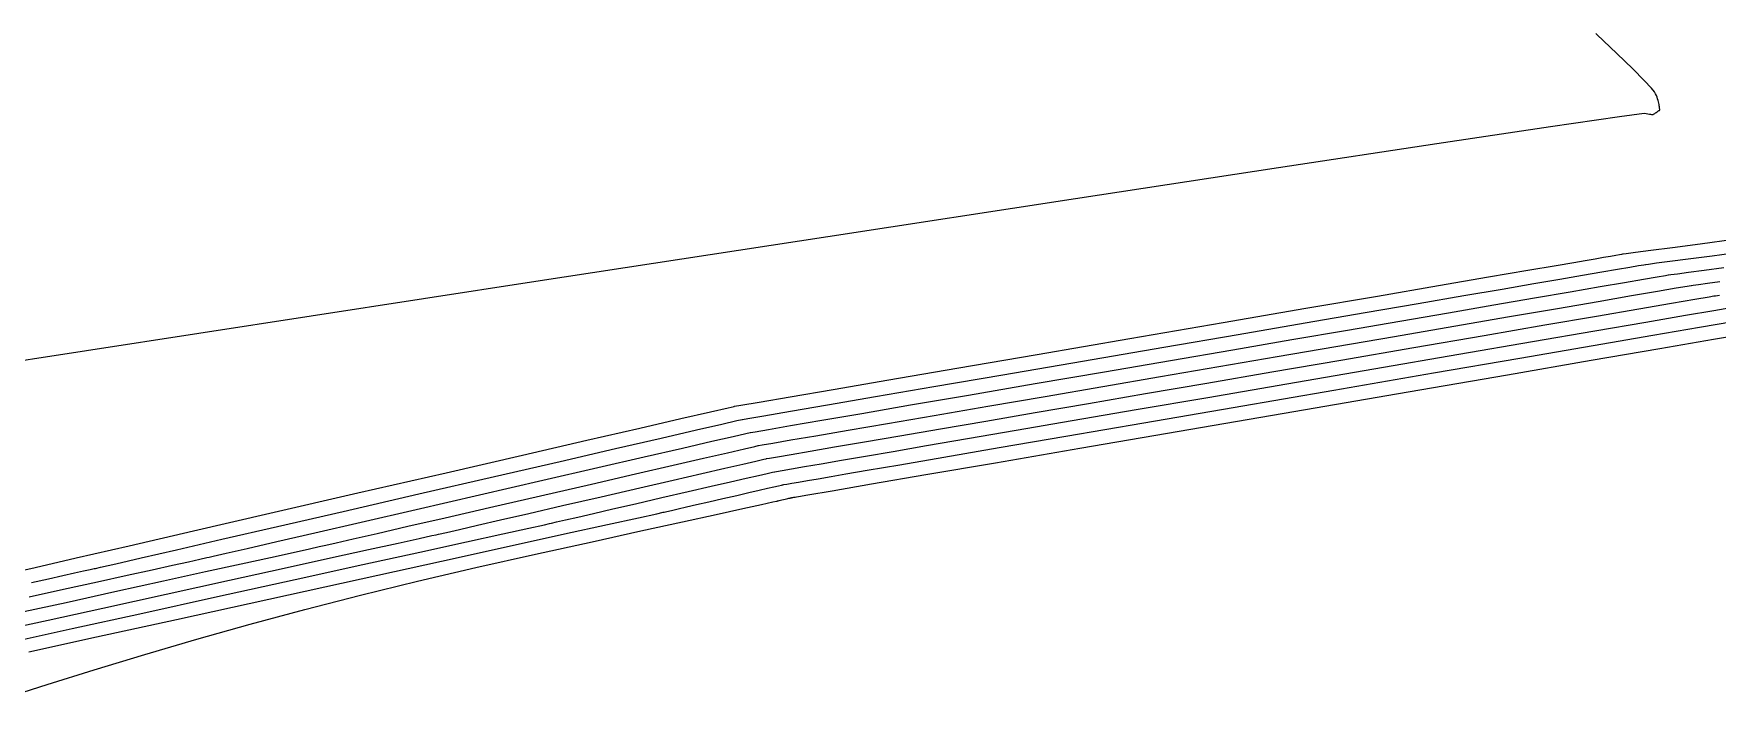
# Model space of a CAD drawing. Header units: metres. Extents: x 729358 to 732680, y 1423022 to 1426117.
# Drawn here: x 730966.7 to 731027.3, y 1425684.8 to 1425708.7 of the extents above; entities that cross this region are included whole.
import ezdxf

# ---------------------------------------------------------------- set-up
doc = ezdxf.new("R2010")
doc.units = ezdxf.units.M
doc.header["$MEASUREMENT"] = 0
doc.layers.add('CONTOUR', color=59, linetype='Continuous')
doc.layers.add('INDEX-CON', color=252, linetype='Continuous')

# ---------------------------------------------------------------- blocks, each defined once
blk = doc.blocks.new('ct 50 rai')
at = {"layer": 'CONTOUR', "flags": 128}
for points in [[(-35.951, -92.172), (-33.899, -91.721), (-31.474, -91.187), (-28.676, -90.571), (-25.879, -89.955), (-23.454, -89.422), (-21.402, -88.97), (-19.723, -88.601), (-18.417, -88.313), (-17.483, -88.108), (-16.923, -87.985), (-16.736, -87.944), (-16.672, -87.929), (-16.482, -87.885), (-16.166, -87.812), (-15.724, -87.71), (-15.155, -87.579), (-14.461, -87.42), (-13.641, -87.23), (-12.694, -87.012), (-11.748, -86.794), (-10.927, -86.605), (-10.233, -86.445), (-9.665, -86.314), (-9.222, -86.213), (-8.906, -86.14), (-8.716, -86.096), (-8.652, -86.081), (-8.651, -86.081), (-8.649, -86.081), (-8.648, -86.08), (-8.646, -86.08), (-8.645, -86.08), (-8.643, -86.079), (-8.641, -86.079), (-8.639, -86.079), (-8.571, -86.067), (-8.371, -86.033), (-8.037, -85.975), (-7.571, -85.895), (-6.973, -85.793), (-6.242, -85.667), (-5.379, -85.519), (-4.383, -85.348), (-3.183, -85.142), (-1.709, -84.889), (0.04, -84.589), (2.064, -84.241), (4.363, -83.846), (6.936, -83.404), (9.784, -82.914), (12.907, -82.377), (15.963, -81.852), (18.612, -81.396), (20.854, -81.011), (22.688, -80.695), (24.114, -80.45), (25.134, -80.275), (25.746, -80.17)], [(-35.639, -91.113), (-34.122, -90.779), (-32.372, -90.394), (-30.622, -90.009), (-29.106, -89.675), (-27.822, -89.393), (-26.771, -89.161), (-25.954, -88.982), (-25.369, -88.853), (-25.018, -88.776), (-24.9, -88.75), (-24.776, -88.721), (-24.407, -88.636), (-23.795, -88.495), (-22.938, -88.298), (-21.837, -88.044), (-20.491, -87.734), (-18.901, -87.368), (-17.067, -86.945), (-15.232, -86.522), (-13.642, -86.156), (-12.296, -85.846), (-11.195, -85.592), (-10.338, -85.395), (-9.725, -85.254), (-9.356, -85.169), (-9.232, -85.14), (-9.23, -85.14), (-9.227, -85.139), (-9.226, -85.139), (-9.224, -85.139), (-9.222, -85.138), (-9.22, -85.138), (-9.219, -85.138), (-9.218, -85.137), (-9.088, -85.115), (-8.701, -85.049), (-8.057, -84.938), (-7.155, -84.783), (-5.997, -84.585), (-4.581, -84.342), (-2.908, -84.055), (-0.978, -83.724), (1.086, -83.37), (3.158, -83.014), (5.239, -82.657), (7.33, -82.298), (9.429, -81.937), (11.538, -81.575), (13.656, -81.211), (15.782, -80.845), (17.781, -80.501), (19.512, -80.204), (20.978, -79.952), (22.178, -79.745), (23.111, -79.585), (23.778, -79.47), (24.179, -79.401), (24.314, -79.378), (24.316, -79.378), (24.317, -79.378), (24.319, -79.377), (24.32, -79.377), (24.322, -79.377), (24.323, -79.377), (24.325, -79.376), (24.326, -79.376), (24.391, -79.367), (24.584, -79.342), (24.904, -79.3), (25.352, -79.241)]]:
    blk.add_lwpolyline(points, dxfattribs=at)
at = {"layer": 'CONTOUR'}
for points in [[(-35.366, -90.062), (-34.757, -89.928), (-34.242, -89.815), (-33.82, -89.722), (-33.491, -89.65), (-33.255, -89.598), (-33.113, -89.567), (-33.063, -89.556), (-32.88, -89.513), (-32.333, -89.388), (-31.424, -89.178), (-30.152, -88.885), (-28.518, -88.509), (-26.521, -88.049), (-24.161, -87.505), (-21.439, -86.878), (-18.717, -86.251), (-16.357, -85.707), (-14.36, -85.247), (-12.725, -84.87), (-11.453, -84.577), (-10.543, -84.368), (-9.996, -84.242), (-9.812, -84.199), (-9.809, -84.199), (-9.806, -84.198), (-9.803, -84.198), (-9.801, -84.197), (-9.799, -84.197), (-9.798, -84.196), (-9.797, -84.196), (-9.796, -84.196), (-9.604, -84.163), (-9.031, -84.065), (-8.076, -83.901), (-6.739, -83.672), (-5.02, -83.377), (-2.919, -83.016), (-0.437, -82.59), (2.427, -82.099), (5.354, -81.597), (8.025, -81.139), (10.438, -80.724), (12.596, -80.354), (14.496, -80.028), (16.14, -79.745), (17.527, -79.507), (18.658, -79.313), (19.598, -79.151), (20.413, -79.011), (21.103, -78.892), (21.668, -78.795), (22.108, -78.72), (22.423, -78.666), (22.613, -78.633), (22.678, -78.622), (22.68, -78.621), (22.682, -78.621), (22.684, -78.621), (22.686, -78.621), (22.687, -78.62), (22.689, -78.62), (22.689, -78.62), (22.69, -78.62), (22.786, -78.607), (23.072, -78.57), (23.547, -78.507), (24.213, -78.42), (25.069, -78.308), (26.114, -78.17)], [(-36.262, -94.197), (-34.799, -93.738), (-33.111, -93.209), (-31.287, -92.651), (-29.418, -92.103), (-27.502, -91.566), (-25.541, -91.04), (-23.535, -90.525), (-21.482, -90.02), (-19.384, -89.527), (-17.24, -89.045), (-15.208, -88.598), (-13.448, -88.21), (-11.958, -87.883), (-10.739, -87.614), (-9.791, -87.406), (-9.114, -87.257), (-8.707, -87.167), (-8.572, -87.137), (-8.568, -87.136), (-8.556, -87.134), (-8.537, -87.129), (-8.509, -87.123), (-8.474, -87.115), (-8.431, -87.105), (-8.38, -87.093), (-8.322, -87.08), (-8.263, -87.066), (-8.213, -87.055), (-8.17, -87.045), (-8.134, -87.037), (-8.107, -87.03), (-8.087, -87.026), (-8.076, -87.023), (-8.072, -87.022), (-8.072, -87.022), (-8.071, -87.022), (-8.07, -87.022), (-8.069, -87.022), (-8.067, -87.021), (-8.066, -87.021), (-8.064, -87.021), (-8.061, -87.02), (-8.055, -87.019), (-8.04, -87.016), (-8.018, -87.013), (-7.988, -87.007), (-7.95, -87.001), (-7.904, -86.993), (-7.85, -86.984), (-7.788, -86.973), (-7.452, -86.915), (-6.576, -86.765), (-5.159, -86.521), (-3.202, -86.184), (-0.704, -85.755), (2.334, -85.233), (5.912, -84.617), (10.031, -83.909), (14.145, -83.202), (17.711, -82.589), (20.729, -82.07), (23.198, -81.645), (25.118, -81.315), (26.489, -81.079)], [(-41.484, -82.962), (-29.35, -81.091), (-17.235, -79.227), (-6.725, -77.613), (2.179, -76.25), (9.479, -75.136), (15.173, -74.273), (19.263, -73.66), (21.748, -73.297), (22.627, -73.185), (22.7, -73.196), (22.762, -73.207), (22.815, -73.215), (22.859, -73.222), (22.893, -73.228), (22.917, -73.232), (22.932, -73.234), (22.937, -73.235), (22.939, -73.233), (22.945, -73.229), (22.955, -73.223), (22.969, -73.213), (22.987, -73.202), (23.009, -73.187), (23.035, -73.17), (23.065, -73.151), (23.095, -73.131), (23.121, -73.114), (23.143, -73.1), (23.161, -73.088), (23.175, -73.079), (23.185, -73.072), (23.191, -73.068), (23.193, -73.066), (23.192, -73.063), (23.191, -73.054), (23.189, -73.039), (23.186, -73.018), (23.183, -72.991), (23.178, -72.958), (23.173, -72.919), (23.167, -72.874), (23.159, -72.825), (23.147, -72.774), (23.132, -72.72), (23.113, -72.664), (23.092, -72.605), (23.067, -72.544), (23.038, -72.48), (23.006, -72.414), (22.896, -72.278), (22.633, -72.003), (22.216, -71.59), (21.647, -71.039), (20.925, -70.349), (20.894, -70.32)]]:
    blk.add_lwpolyline(points, dxfattribs=at)
at = {"layer": 'INDEX-CON'}
for points in [[(-35.446, -90.575), (-34.22, -90.305), (-32.994, -90.036), (-31.931, -89.802), (-31.032, -89.604), (-30.296, -89.442), (-29.722, -89.316), (-29.312, -89.225), (-29.065, -89.171), (-28.982, -89.153), (-28.828, -89.117), (-28.37, -89.012), (-27.609, -88.837), (-26.545, -88.592), (-25.177, -88.276), (-23.506, -87.891), (-21.531, -87.436), (-19.253, -86.911), (-16.974, -86.387), (-15, -85.932), (-13.328, -85.546), (-11.96, -85.231), (-10.895, -84.986), (-10.134, -84.811), (-9.676, -84.705), (-9.522, -84.67), (-9.519, -84.669), (-9.517, -84.669), (-9.514, -84.668), (-9.512, -84.668), (-9.511, -84.668), (-9.509, -84.667), (-9.508, -84.667), (-9.507, -84.667), (-9.346, -84.639), (-8.866, -84.557), (-8.066, -84.42), (-6.947, -84.227), (-5.508, -83.981), (-3.75, -83.679), (-1.672, -83.323), (0.725, -82.911), (3.22, -82.483), (5.591, -82.076), (7.839, -81.69), (9.963, -81.326), (11.963, -80.982), (13.839, -80.66), (15.592, -80.359), (17.22, -80.079), (18.689, -79.826), (19.963, -79.607), (21.041, -79.422), (21.923, -79.27), (22.61, -79.152), (23.101, -79.068), (23.396, -79.017), (23.496, -79), (23.498, -79), (23.5, -78.999), (23.502, -78.999), (23.503, -78.999), (23.505, -78.999), (23.506, -78.998), (23.507, -78.998), (23.508, -78.998), (23.589, -78.987), (23.828, -78.956), (24.226, -78.904), (24.783, -78.831), (25.498, -78.737)], [(-36.296, -89.763), (-35.238, -89.52), (-33.759, -89.179), (-31.858, -88.741), (-29.536, -88.206), (-26.791, -87.574), (-23.625, -86.844), (-20.459, -86.115), (-17.714, -85.482), (-15.391, -84.947), (-13.49, -84.509), (-12.011, -84.168), (-10.953, -83.925), (-10.316, -83.778), (-10.102, -83.729), (-10.098, -83.728), (-10.095, -83.727), (-10.092, -83.727), (-10.09, -83.726), (-10.088, -83.726), (-10.087, -83.726), (-10.086, -83.726), (-10.085, -83.725), (-9.863, -83.687), (-9.196, -83.573), (-8.085, -83.382), (-6.531, -83.116), (-4.532, -82.773), (-2.089, -82.353), (0.799, -81.858), (4.13, -81.287), (7.489, -80.71), (10.458, -80.201), (13.038, -79.758), (15.228, -79.382), (17.03, -79.073), (18.441, -78.831), (19.463, -78.655), (20.096, -78.547), (20.507, -78.476), (20.863, -78.415), (21.165, -78.363), (21.413, -78.32), (21.606, -78.287), (21.745, -78.263), (21.83, -78.249), (21.86, -78.244), (21.862, -78.243), (21.865, -78.243), (21.867, -78.243), (21.869, -78.242), (21.87, -78.242), (21.871, -78.242), (21.872, -78.242), (21.872, -78.242), (21.983, -78.227), (22.315, -78.184), (22.869, -78.111), (23.643, -78.009), (24.639, -77.879), (25.856, -77.719)], [(-35.466, -92.561), (-33.029, -92.024), (-30.15, -91.391), (-26.828, -90.66), (-23.507, -89.929), (-20.628, -89.295), (-18.192, -88.759), (-16.198, -88.32), (-14.648, -87.979), (-13.541, -87.736), (-12.876, -87.589), (-12.654, -87.54), (-12.62, -87.533), (-12.519, -87.509), (-12.351, -87.471), (-12.116, -87.417), (-11.815, -87.347), (-11.446, -87.262), (-11.011, -87.162), (-10.508, -87.046), (-10.006, -86.93), (-9.57, -86.83), (-9.201, -86.745), (-8.9, -86.676), (-8.665, -86.621), (-8.497, -86.583), (-8.396, -86.559), (-8.362, -86.552), (-8.361, -86.552), (-8.36, -86.551), (-8.359, -86.551), (-8.358, -86.551), (-8.356, -86.551), (-8.354, -86.55), (-8.352, -86.55), (-8.35, -86.549), (-8.313, -86.543), (-8.205, -86.524), (-8.028, -86.494), (-7.78, -86.451), (-7.461, -86.397), (-7.073, -86.33), (-6.614, -86.251), (-6.085, -86.161), (-5.318, -86.029), (-4.142, -85.827), (-2.559, -85.555), (-0.569, -85.213), (1.829, -84.8), (4.635, -84.318), (7.848, -83.766), (11.469, -83.143), (15.054, -82.527), (18.162, -81.992), (20.791, -81.54), (22.943, -81.17), (24.616, -80.883), (25.812, -80.677)], [(-36.437, -91.784), (-34.769, -91.417), (-32.798, -90.983), (-30.524, -90.483), (-28.25, -89.982), (-26.28, -89.548), (-24.612, -89.181), (-23.247, -88.881), (-22.185, -88.647), (-21.426, -88.48), (-20.971, -88.38), (-20.818, -88.347), (-20.724, -88.325), (-20.445, -88.261), (-19.98, -88.154), (-19.331, -88.004), (-18.496, -87.812), (-17.476, -87.577), (-16.271, -87.299), (-14.88, -86.979), (-13.49, -86.658), (-12.285, -86.381), (-11.265, -86.146), (-10.43, -85.953), (-9.78, -85.804), (-9.315, -85.697), (-9.036, -85.632), (-8.942, -85.611), (-8.94, -85.61), (-8.938, -85.61), (-8.937, -85.61), (-8.935, -85.609), (-8.933, -85.609), (-8.932, -85.609), (-8.93, -85.608), (-8.929, -85.608), (-8.83, -85.591), (-8.536, -85.541), (-8.047, -85.457), (-7.363, -85.339), (-6.485, -85.189), (-5.411, -85.005), (-4.143, -84.787), (-2.68, -84.536), (-1.049, -84.256), (0.725, -83.952), (2.64, -83.623), (4.697, -83.269), (6.896, -82.891), (9.237, -82.489), (11.72, -82.062), (14.344, -81.611), (16.872, -81.176), (19.062, -80.8), (20.916, -80.481), (22.433, -80.22), (23.613, -80.017), (24.456, -79.872), (24.963, -79.785), (25.132, -79.756), (25.133, -79.756), (25.135, -79.756), (25.136, -79.756), (25.138, -79.755), (25.139, -79.755), (25.141, -79.755), (25.142, -79.754), (25.144, -79.754), (25.194, -79.747), (25.34, -79.728)]]:
    blk.add_lwpolyline(points, dxfattribs=at)

msp = doc.modelspace()

# ---------------------------------------------------------------- block references
msp.add_blockref('ct 50 rai', (731002.018, 1425779.034, 78))

doc.saveas('drawing.dxf')
